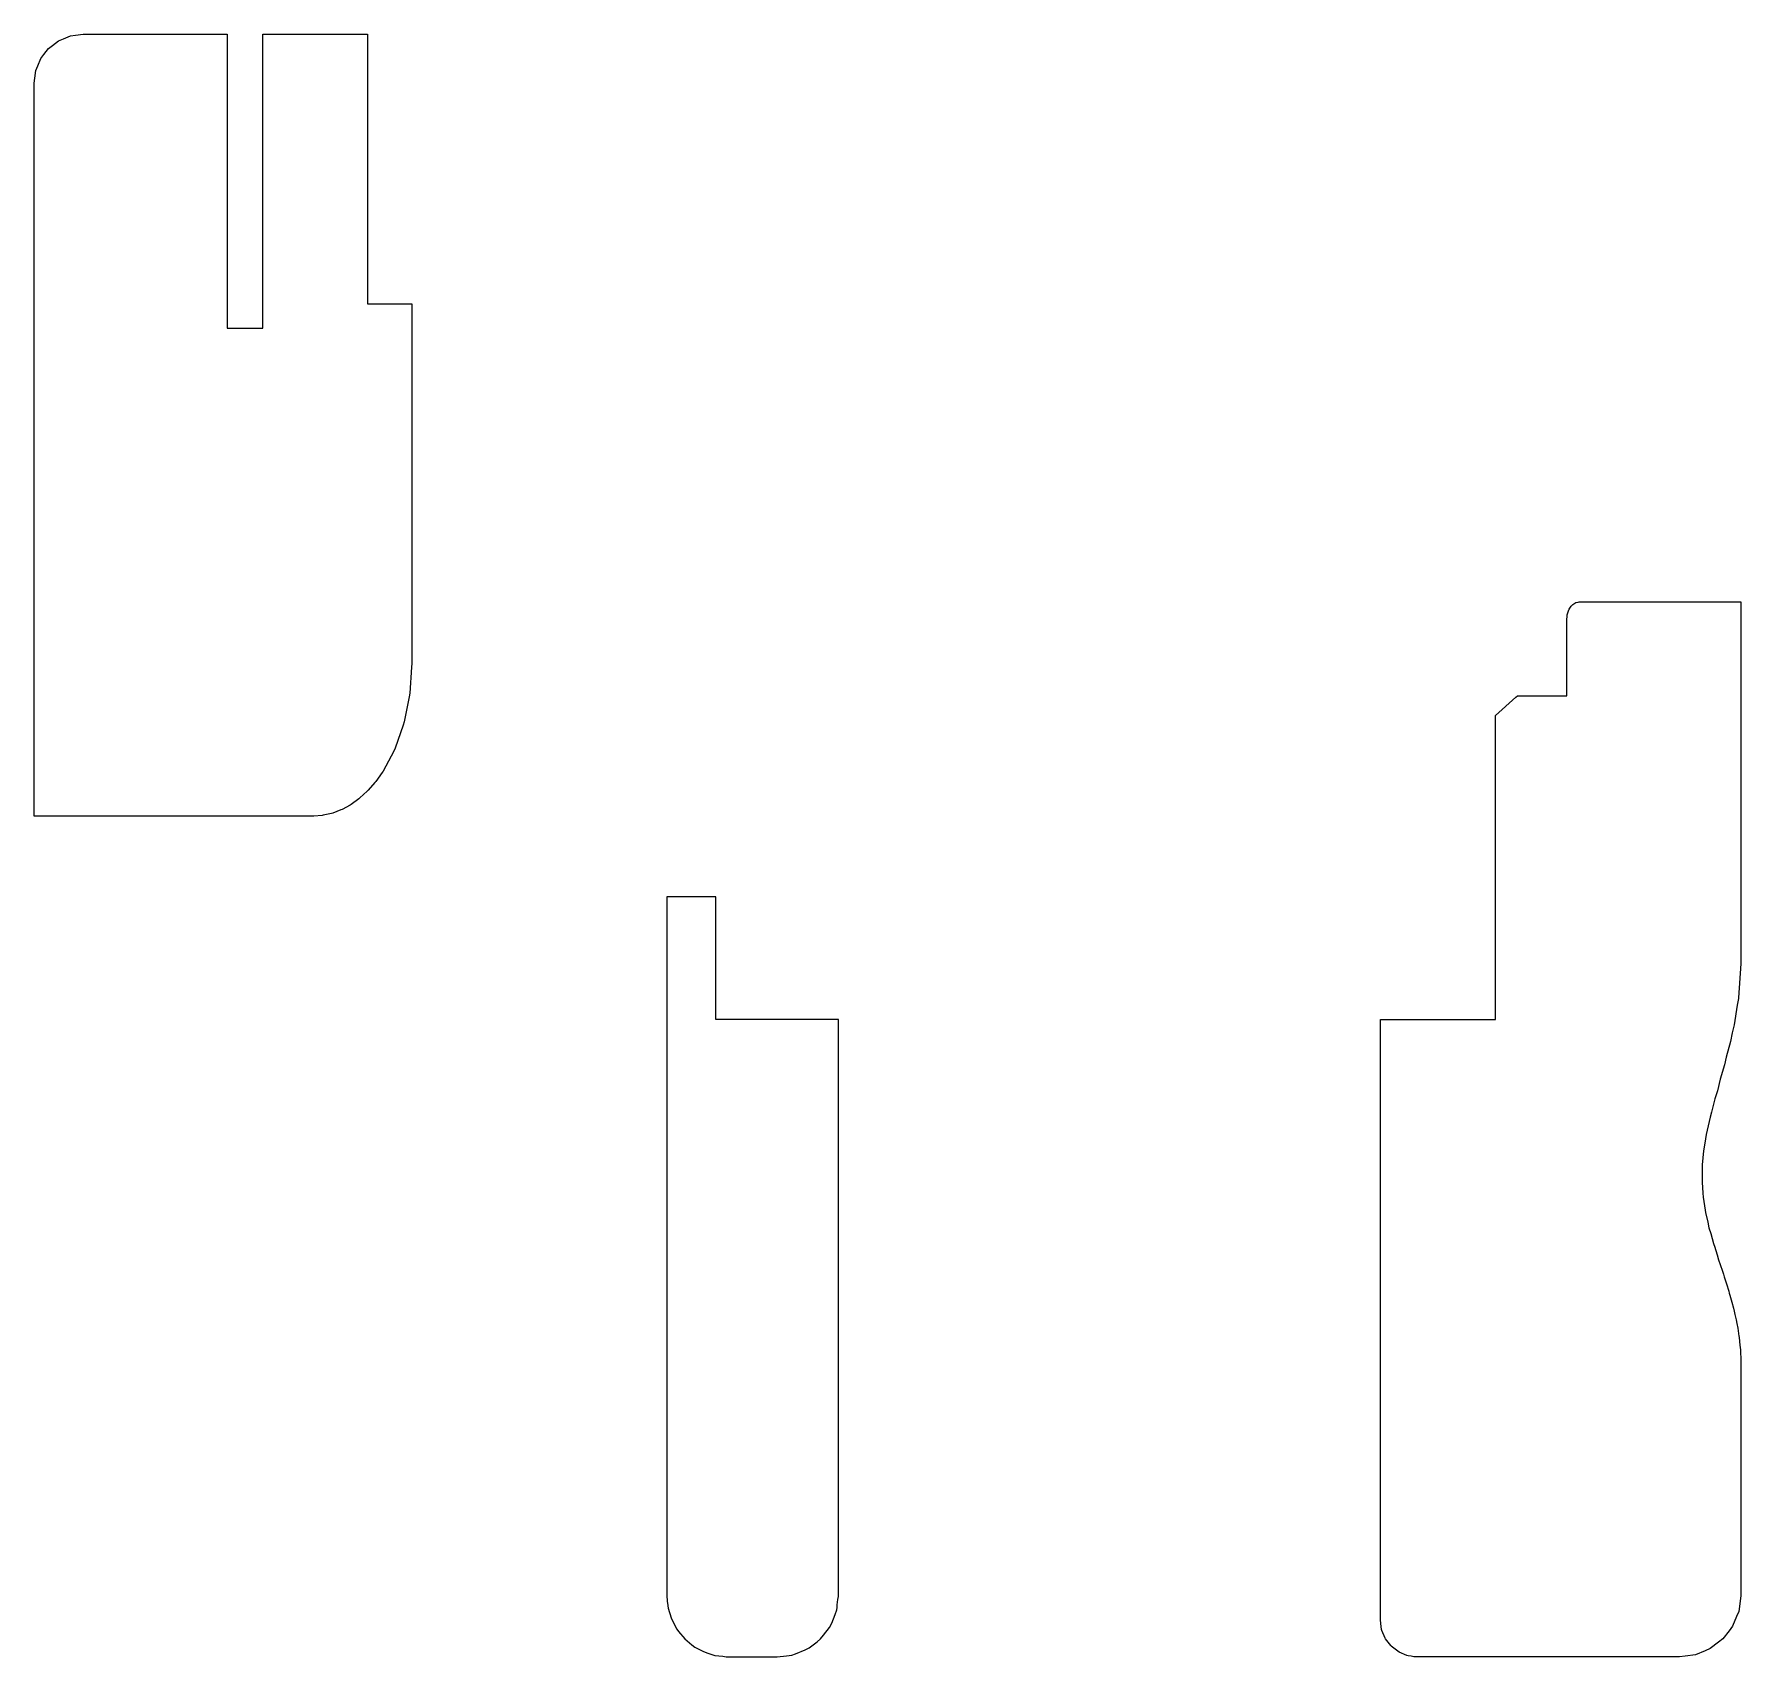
# Model space of a CAD drawing. Header units: metres. Extents: x 2.4 to 72, y -16 to 50.2.
import ezdxf

# ---------------------------------------------------------------- set-up
doc = ezdxf.new("R2010")
doc.units = ezdxf.units.M

msp = doc.modelspace()

# ---------------------------------------------------------------- linework, layer by layer
for p, q in [((3.591, 50.011), (3.882, 50.132)), ((3.882, 50.132), (4.087, 50.159)), ((4.087, 50.159), (4.4, 50.2)), ((4.4, 50.2), (10.265, 50.2)), ((10.265, 50.2), (10.278, 50.2)), ((10.278, 50.2), (10.278, 46.317)), ((11.722, 50.083), (11.722, 50.2)), ((11.722, 50.2), (11.732, 50.2)), ((11.732, 50.2), (16, 50.2)), ((16, 50.2), (16, 48.208)), ((2.794, 49.364), (2.986, 49.614)), ((2.986, 49.614), (3.15, 49.74)), ((3.15, 49.74), (3.4, 49.932)), ((3.4, 49.932), (3.591, 50.011)), ((11.722, 46.2), (11.722, 50.083)), ((2.468, 48.718), (2.547, 48.909)), ((2.547, 48.909), (2.668, 49.2)), ((2.668, 49.2), (2.794, 49.364)), ((2.4, 48.2), (2.427, 48.405)), ((2.4, 47.011), (2.4, 48.2)), ((2.427, 48.405), (2.468, 48.718)), ((16, 48.208), (16, 45.2)), ((2.4, 44.298), (2.4, 47.011)), ((10.278, 46.317), (10.278, 46.2)), ((10.278, 46.2), (10.278, 42.317)), ((11.722, 46.083), (11.722, 46.2)), ((11.722, 42.2), (11.722, 46.083)), ((16, 45.2), (16, 44.361)), ((2.4, 43.683), (2.4, 44.298)), ((16, 44.361), (16, 43.981)), ((16, 43.981), (16, 43.085)), ((2.4, 43.616), (2.4, 43.683)), ((2.4, 43.548), (2.4, 43.616)), ((2.4, 42.959), (2.4, 43.548)), ((2.4, 42.889), (2.4, 42.959)), ((2.4, 41.729), (2.4, 42.889)), ((16, 43.085), (16, 42.747)), ((16, 42.747), (16, 41.732)), ((10.278, 42.317), (10.278, 42.2)), ((10.278, 42.2), (10.278, 38.317)), ((11.722, 42.083), (11.722, 42.2)), ((11.722, 38.2), (11.722, 42.083)), ((2.4, 41.165), (2.4, 41.729)), ((2.4, 40.698), (2.4, 41.165)), ((16, 41.732), (16, 41.482)), ((16, 41.482), (16, 40.281)), ((2.4, 40.346), (2.4, 40.698)), ((2.4, 37.135), (2.4, 40.346)), ((16, 40.281), (16, 40.161)), ((16, 40.161), (16, 39.201)), ((16, 40.161), (16, 40.161)), ((16, 39.201), (16.551, 39.201)), ((16.551, 39.201), (17.8, 39.201)), ((17.8, 39.201), (17.8, 39.022)), ((17.8, 39.022), (17.8, 36.603)), ((10.278, 38.317), (10.278, 38.2)), ((10.278, 38.2), (10.327, 38.2)), ((10.327, 38.2), (10.35, 38.2)), ((10.35, 38.2), (10.426, 38.2)), ((10.426, 38.2), (10.47, 38.2)), ((10.47, 38.2), (10.566, 38.2)), ((10.566, 38.2), (10.625, 38.2)), ((10.625, 38.2), (10.737, 38.2)), ((10.737, 38.2), (10.806, 38.2)), ((10.806, 38.2), (10.928, 38.2)), ((10.928, 38.2), (11, 38.2)), ((11, 38.2), (11.125, 38.2)), ((11.125, 38.2), (11.194, 38.2)), ((11.194, 38.2), (11.316, 38.2)), ((11.316, 38.2), (11.375, 38.2)), ((11.375, 38.2), (11.487, 38.2)), ((11.487, 38.2), (11.53, 38.2)), ((11.53, 38.2), (11.626, 38.2)), ((11.626, 38.2), (11.65, 38.2)), ((11.65, 38.2), (11.722, 38.2)), ((2.4, 36.758), (2.4, 37.135)), ((2.4, 36.489), (2.4, 36.758)), ((2.4, 32.83), (2.4, 36.489)), ((17.8, 36.603), (17.8, 31.778)), ((2.4, 28.584), (2.4, 32.83)), ((17.8, 31.778), (17.8, 29.609)), ((17.8, 29.609), (17.8, 28.449)), ((2.4, 25.064), (2.4, 28.584)), ((17.8, 28.449), (17.8, 27.765)), ((17.8, 27.765), (17.8, 27.34)), ((17.8, 27.34), (17.8, 26.836)), ((17.8, 26.836), (17.8, 24.526)), ((64.91, 26.436), (64.917, 26.508)), ((64.917, 26.508), (64.943, 26.596)), ((64.943, 26.596), (64.967, 26.679)), ((64.967, 26.679), (65.002, 26.743)), ((65.002, 26.743), (65.046, 26.825)), ((65.046, 26.825), (65.085, 26.867)), ((65.085, 26.867), (65.15, 26.938)), ((65.15, 26.938), (65.189, 26.961)), ((65.189, 26.961), (65.271, 27.009)), ((65.271, 27.009), (65.367, 27.03)), ((65.367, 27.03), (65.4, 27.035)), ((65.4, 27.035), (70.885, 27.043)), ((70.885, 27.043), (72, 27.042)), ((72, 27.042), (72, 24.015)), ((64.9, 26.324), (64.91, 26.436)), ((64.9, 25.755), (64.9, 26.324)), ((64.9, 24.512), (64.9, 25.755)), ((2.4, 18.303), (2.4, 25.064)), ((17.79, 24.373), (17.723, 23.312)), ((17.8, 24.526), (17.79, 24.373)), ((64.9, 23.2), (64.9, 24.512)), ((72, 24.015), (72, 22.583)), ((17.694, 23.165), (17.496, 22.145)), ((17.723, 23.312), (17.694, 23.165)), ((62, 22.4), (62.829, 23.146)), ((62.829, 23.146), (62.888, 23.2)), ((62.888, 23.2), (63.928, 23.2)), ((63.928, 23.2), (64.043, 23.2)), ((64.043, 23.2), (64.9, 23.2)), ((62, 20.028), (62, 22.4)), ((72, 22.583), (72, 20.016)), ((17.449, 22.009), (17.126, 21.069)), ((17.496, 22.145), (17.449, 22.009)), ((17.063, 20.95), (16.628, 20.126)), ((17.126, 21.069), (17.063, 20.95)), ((16.298, 19.67), (16.022, 19.352)), ((16.338, 19.716), (16.298, 19.67)), ((16.592, 20.074), (16.338, 19.716)), ((16.628, 20.126), (16.592, 20.074)), ((62, 19.838), (62, 20.028)), ((62, 19.698), (62, 19.838)), ((62, 12.447), (62, 19.698)), ((72, 20.016), (72, 18.892)), ((15.641, 19.005), (15.331, 18.777)), ((15.686, 19.038), (15.641, 19.005)), ((15.98, 19.312), (15.686, 19.038)), ((16.022, 19.352), (15.98, 19.312)), ((72, 18.892), (72, 18.372)), ((12.36, 18.303), (2.4, 18.303)), ((13.8, 18.303), (12.36, 18.303)), ((14.143, 18.329), (13.8, 18.303)), ((14.192, 18.333), (14.143, 18.329)), ((14.531, 18.411), (14.192, 18.333)), ((14.58, 18.423), (14.531, 18.411)), ((14.913, 18.552), (14.58, 18.423)), ((14.961, 18.571), (14.913, 18.552)), ((15.284, 18.751), (14.961, 18.571)), ((15.331, 18.777), (15.284, 18.751)), ((72, 18.372), (72, 17.798)), ((72, 17.798), (72, 17.319)), ((72, 17.319), (72, 16.19)), ((72, 16.19), (72, 15.748)), ((72, 15.748), (72, 12.367)), ((28.326, 15), (28.2, 15)), ((28.2, 15), (28.2, 14.117)), ((30.2, 15), (28.326, 15)), ((30.2, 14.852), (30.2, 15)), ((30.2, 12.651), (30.2, 14.852)), ((28.2, 14.117), (28.2, 11.818)), ((30.2, 12.634), (30.2, 12.651)), ((30.2, 12.393), (30.2, 12.634)), ((30.2, 12.376), (30.2, 12.393)), ((30.2, 12.136), (30.2, 12.376)), ((30.2, 12.12), (30.2, 12.136)), ((30.2, 11.896), (30.2, 12.12)), ((30.2, 11.881), (30.2, 11.896)), ((30.2, 11.69), (30.2, 11.881)), ((62, 12.307), (62, 12.447)), ((62, 12.125), (62, 12.307)), ((62, 11.927), (62, 12.125)), ((62, 11.74), (62, 11.927)), ((71.997, 12.283), (71.91, 10.89)), ((72, 12.367), (71.997, 12.283)), ((72, 12.367), (72, 12.367)), ((28.2, 11.818), (28.2, 11.581)), ((28.2, 11.581), (28.2, 9.947)), ((30.2, 11.678), (30.2, 11.69)), ((30.2, 11.533), (30.2, 11.678)), ((30.2, 11.414), (30.2, 11.533)), ((30.2, 10), (30.2, 11.414)), ((62, 11.58), (62, 11.74)), ((62, 10), (62, 11.58)), ((71.853, 10.581), (71.727, 9.787)), ((71.906, 10.86), (71.853, 10.581)), ((71.908, 10.875), (71.906, 10.86)), ((71.91, 10.89), (71.908, 10.875)), ((28.2, 9.947), (28.2, 7.407)), ((31.073, 10), (30.2, 10)), ((35.2, 10), (31.073, 10)), ((35.2, 9.304), (35.2, 10)), ((57.3, 8.802), (57.3, 10)), ((57.3, 10), (61.088, 10)), ((61.088, 10), (62, 10)), ((71.727, 9.787), (71.65, 9.452)), ((35.2, 5.207), (35.2, 9.304)), ((71.58, 9.106), (71.406, 8.46)), ((71.65, 9.452), (71.58, 9.106)), ((57.3, 7.995), (57.3, 8.802)), ((71.406, 8.46), (71.335, 8.156)), ((57.3, 6.953), (57.3, 7.995)), ((71.335, 8.156), (71.16, 7.572)), ((28.2, 7.407), (28.2, 6.297)), ((71.041, 7.097), (70.935, 6.763)), ((71.16, 7.572), (71.041, 7.097)), ((28.2, 6.297), (28.2, 4.769)), ((57.3, 5.718), (57.3, 6.953)), ((70.935, 6.763), (70.796, 6.217)), ((57.3, 4.406), (57.3, 5.718)), ((70.711, 5.839), (70.584, 5.312)), ((70.745, 6.015), (70.711, 5.839)), ((70.796, 6.217), (70.745, 6.015)), ((35.2, 3.943), (35.2, 5.207)), ((70.527, 4.954), (70.476, 4.644)), ((70.584, 5.312), (70.527, 4.954)), ((28.2, 4.769), (28.2, 2.857)), ((57.3, 3.19), (57.3, 4.406)), ((70.476, 4.644), (70.428, 4.068)), ((35.2, 2.442), (35.2, 3.943)), ((70.421, 3.485), (70.419, 3.372)), ((70.423, 4), (70.421, 3.485)), ((70.428, 4.068), (70.423, 4)), ((28.2, 2.857), (28.2, 0.878)), ((57.3, 2.249), (57.3, 3.19)), ((70.419, 3.372), (70.42, 3.361)), ((70.42, 3.361), (70.454, 2.922)), ((70.454, 2.922), (70.467, 2.756)), ((35.2, 0.801), (35.2, 2.442)), ((57.3, 0.071), (57.3, 2.249)), ((70.467, 2.756), (70.467, 2.752)), ((70.467, 2.756), (70.467, 2.756)), ((70.467, 2.752), (70.547, 2.22)), ((70.547, 2.22), (70.56, 2.132)), ((70.56, 2.132), (70.651, 1.728)), ((70.651, 1.728), (70.699, 1.506)), ((70.699, 1.506), (70.77, 1.266)), ((28.2, 0.878), (28.2, -0.545)), ((35.2, -0.793), (35.2, 0.801)), ((70.77, 1.266), (70.886, 0.865)), ((70.886, 0.865), (70.901, 0.824)), ((70.901, 0.824), (70.926, 0.755)), ((70.926, 0.755), (71.03, 0.408)), ((57.3, -1.703), (57.3, 0.071)), ((71.03, 0.408), (71.091, 0.2)), ((71.091, 0.2), (71.161, 0.003)), ((71.161, 0.003), (71.253, -0.262)), ((28.2, -0.545), (28.2, -5.016)), ((71.253, -0.262), (71.291, -0.394)), ((71.291, -0.394), (71.32, -0.497)), ((71.32, -0.497), (71.411, -0.776)), ((35.2, -2.104), (35.2, -0.793)), ((71.411, -0.776), (71.506, -1.076)), ((71.506, -1.076), (71.527, -1.157)), ((71.527, -1.157), (71.548, -1.238)), ((71.548, -1.238), (71.629, -1.524)), ((57.3, -3.57), (57.3, -1.703)), ((71.629, -1.524), (71.699, -1.773)), ((71.699, -1.773), (71.724, -1.89)), ((71.724, -1.89), (71.755, -2.038)), ((71.755, -2.038), (71.804, -2.247)), ((35.2, -3.814), (35.2, -2.104)), ((35.2, -2.104), (35.2, -2.104)), ((71.804, -2.247), (71.839, -2.396)), ((71.839, -2.396), (71.871, -2.597)), ((71.871, -2.597), (71.922, -2.914)), ((71.922, -2.914), (71.928, -2.949)), ((71.928, -2.949), (71.932, -2.97)), ((71.932, -2.97), (71.964, -3.28)), ((71.964, -3.28), (71.984, -3.479)), ((71.984, -3.479), (71.999, -3.937)), ((35.2, -5.11), (35.2, -3.814)), ((57.3, -5.312), (57.3, -3.57)), ((71.999, -3.937), (72, -3.954)), ((72, -3.954), (72, -3.961)), ((72, -3.961), (72, -5.524)), ((28.2, -5.016), (28.2, -6.394)), ((35.2, -6.588), (35.2, -5.11)), ((57.3, -6.808), (57.3, -5.312)), ((72, -5.524), (72, -7.26)), ((28.2, -6.394), (28.2, -8.107)), ((35.2, -8.041), (35.2, -6.588)), ((57.3, -8.019), (57.3, -6.808)), ((72, -7.26), (72, -8.511)), ((28.2, -8.107), (28.2, -9.664)), ((35.2, -9.323), (35.2, -8.041)), ((57.3, -8.958), (57.3, -8.019)), ((57.3, -9.662), (57.3, -8.958)), ((72, -8.511), (72, -9.234)), ((28.2, -9.664), (28.2, -10.857)), ((35.2, -10.364), (35.2, -9.323)), ((57.3, -10.173), (57.3, -9.662)), ((72, -9.234), (72, -9.865)), ((35.2, -11.159), (35.2, -10.364)), ((57.3, -10.371), (57.3, -10.173)), ((57.3, -10.74), (57.3, -10.371)), ((72, -9.865), (72, -10.349)), ((72, -10.349), (72, -10.707)), ((28.2, -10.857), (28.2, -11.693)), ((57.3, -10.925), (57.3, -10.74)), ((57.3, -14.177), (57.3, -10.925)), ((72, -10.707), (72, -11.088)), ((72, -11.088), (72, -11.157)), ((28.2, -11.693), (28.2, -12.253)), ((35.2, -11.734), (35.2, -11.159)), ((35.2, -12.129), (35.2, -11.734)), ((72, -11.157), (72, -13.5)), ((28.2, -12.253), (28.2, -12.618)), ((35.2, -12.381), (35.2, -12.129)), ((35.2, -12.522), (35.2, -12.381)), ((35.2, -13.5), (35.2, -12.522)), ((28.2, -12.618), (28.2, -12.849)), ((28.2, -12.849), (28.2, -12.99)), ((28.2, -12.99), (28.2, -13.069)), ((28.2, -13.069), (28.2, -13.5)), ((28.2, -13.5), (28.211, -13.726)), ((28.211, -13.726), (28.212, -13.745)), ((28.212, -13.745), (28.223, -13.807)), ((28.223, -13.807), (28.254, -14.013)), ((35.145, -13.98), (35.15, -13.877)), ((35.15, -13.877), (35.179, -13.661)), ((35.179, -13.661), (35.198, -13.543)), ((35.198, -13.543), (35.2, -13.5)), ((71.97, -13.726), (71.915, -14.147)), ((72, -13.5), (71.97, -13.726)), ((28.254, -14.013), (28.372, -14.404)), ((28.372, -14.404), (28.415, -14.507)), ((28.415, -14.507), (28.605, -14.863)), ((34.924, -14.631), (35.072, -14.273)), ((35.072, -14.273), (35.13, -14.081)), ((35.13, -14.081), (35.145, -13.98)), ((57.3, -14.234), (57.3, -14.177)), ((57.3, -14.5), (57.3, -14.234)), ((57.329, -14.763), (57.3, -14.5)), ((71.828, -14.358), (71.665, -14.75)), ((71.915, -14.147), (71.828, -14.358)), ((28.605, -14.863), (28.68, -14.961)), ((28.68, -14.961), (28.932, -15.268)), ((28.932, -15.268), (29.219, -15.503)), ((34.33, -15.381), (34.468, -15.268)), ((34.468, -15.268), (34.591, -15.118)), ((34.591, -15.118), (34.831, -14.805)), ((34.831, -14.805), (34.924, -14.631)), ((57.349, -14.879), (57.329, -14.763)), ((57.362, -14.918), (57.349, -14.879)), ((57.492, -15.233), (57.362, -14.918)), ((57.511, -15.265), (57.492, -15.233)), ((57.719, -15.537), (57.511, -15.265)), ((71.268, -15.268), (71.087, -15.406)), ((71.526, -14.931), (71.268, -15.268)), ((71.665, -14.75), (71.526, -14.931)), ((29.219, -15.503), (29.345, -15.6)), ((29.345, -15.6), (29.663, -15.77)), ((29.663, -15.77), (29.828, -15.838)), ((29.828, -15.838), (30.164, -15.941)), ((30.164, -15.941), (30.486, -15.972)), ((30.486, -15.972), (30.618, -15.992)), ((30.618, -15.992), (30.7, -16)), ((30.7, -16), (32.193, -16)), ((32.193, -16), (32.7, -16)), ((32.7, -16), (33.082, -15.962)), ((33.082, -15.962), (33.295, -15.927)), ((33.295, -15.927), (33.454, -15.879)), ((33.454, -15.879), (33.849, -15.715)), ((33.849, -15.715), (34, -15.634)), ((34, -15.634), (34.33, -15.381)), ((57.74, -15.562), (57.719, -15.537)), ((58.014, -15.772), (57.74, -15.562)), ((58.062, -15.805), (58.014, -15.772)), ((58.384, -15.939), (58.062, -15.805)), ((58.432, -15.953), (58.384, -15.939)), ((58.439, -15.954), (58.432, -15.953)), ((58.558, -15.974), (58.439, -15.954)), ((58.663, -15.994), (58.558, -15.974)), ((58.677, -15.995), (58.663, -15.994)), ((58.691, -15.996), (58.677, -15.995)), ((58.738, -15.999), (58.691, -15.996)), ((58.752, -15.999), (58.738, -15.999)), ((58.8, -16), (58.752, -15.999)), ((67.772, -16), (58.8, -16)), ((69.5, -16), (67.772, -16)), ((69.726, -15.97), (69.5, -16)), ((70.147, -15.915), (69.726, -15.97)), ((70.539, -15.752), (70.147, -15.915)), ((70.75, -15.665), (70.539, -15.752)), ((71.087, -15.406), (70.75, -15.665))]:
    msp.add_line(p, q)

doc.saveas('drawing.dxf')
